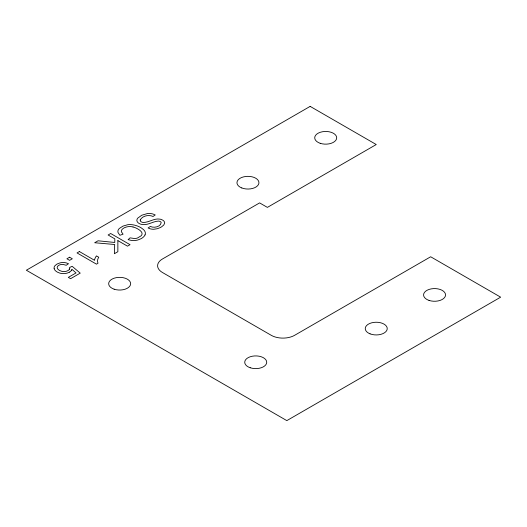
<?xml version="1.0" encoding="UTF-8"?>
<svg xmlns="http://www.w3.org/2000/svg" width="527" height="527" viewBox="0 0 527 527"><rect width="100%" height="100%" fill="white"/><g stroke="black" fill="none" stroke-linecap="round" stroke-linejoin="round"><path stroke-width="0.79" d="M71.54 270.127L71.889 269.31L76.053 272.92L68.326 277.38L70.598 278.691L80.223 273.131L72.153 266.306L69.63 267.433A5.698 3.287 0 0 1 69.518 269.047M69.445 272.123L67.772 272.9A7.977 4.605 0 0 1 64.689 273.533L64.274 273.559A9.143 5.277 0 0 1 62.976 273.572A8.182 4.723 0 0 1 59.709 273.072L57.502 272.176A12.22 7.055 0 0 1 56.534 271.596L55.73 270.983A9.736 5.619 0 0 1 54.136 268.474M133.008 226.985L131.737 226.722A7.378 4.262 0 0 0 128.008 226.682A9.012 5.204 0 0 0 124.036 227.941A10 5.777 0 0 0 123.305 228.382L122.468 229.047A7.431 4.288 0 0 0 121.408 230.885A7.161 4.137 0 0 0 121.467 231.887L123.074 234.179L119.866 235.286L118.015 232.473A10.474 6.047 0 0 1 119.26 228.527L122.982 226.109L127.778 224.713A10.843 6.265 0 0 1 132.323 224.746L133.601 224.943A14.183 8.188 0 0 1 134.457 225.121A19.209 11.093 0 0 1 141.374 227.98L143.456 229.561A14.005 8.083 0 0 1 144.787 231.234L145.03 231.728A11.205 6.469 0 0 1 145.044 234.877M54.143 268.474L54.129 267.294A8.162 4.717 0 0 1 54.768 265.918L56.488 264.416A12.51 7.226 0 0 1 57.542 263.823L60.012 262.914A7.945 4.585 0 0 1 62.673 262.538L63.062 262.532A7.806 4.506 0 0 1 66.422 262.947L68.497 263.711L66.211 265.272L63.161 264.462A4.756 2.747 0 0 0 62.186 264.422A5.079 2.931 0 0 0 59.011 265.206A6.186 3.57 0 0 0 58.431 265.562L58.253 265.7A5.237 3.024 0 0 0 57.278 267.044L57.219 267.38A6.429 3.709 0 0 0 57.219 267.736A6.001 3.465 0 0 0 57.7 268.948L58.965 270.094A10.197 5.889 0 0 0 59.722 270.542L61.843 271.359A5.336 3.083 0 0 0 63.82 271.596A5.296 3.057 0 0 0 66.534 271.194L67.515 270.799A7.628 4.407 0 0 0 67.983 270.549A5.889 3.399 0 0 0 69.544 269.047M71.534 270.127A8.623 4.98 0 0 1 69.459 272.13M133.035 226.953A17.272 9.973 0 0 1 137.995 229.087A16.357 9.44 0 0 1 141.144 231.557A8.168 4.717 0 0 1 141.947 234.436A7.813 4.512 0 0 1 141.032 235.865L137.494 238.006A6.561 3.788 0 0 1 135.07 238.514A5.889 3.399 0 0 1 134.497 238.54L130.037 237.861L128.107 239.66L131.137 240.358A10.092 5.823 0 0 0 137.955 239.956L141.025 238.705A13.854 7.997 0 0 0 145.07 234.877M117.87 240.615L117.857 251.708L114.385 253.711L114.662 244.495L94.669 242.743L98.048 240.793L114.741 242.466L114.82 238.856L108.114 234.983L110.677 233.501L130.037 244.68L127.475 246.155L117.87 240.615M140.182 220.009L140.472 221.129A3.821 2.207 0 0 0 141.111 221.742L142.053 222.21A3.406 1.963 0 0 0 143.14 222.46C148.943 222.598 154.049 218.066 159.971 219.146A6.186 3.57 0 0 1 161.565 219.581L162.975 220.299A6.772 3.913 0 0 1 164.055 221.287L164.529 222.144A6.647 3.841 0 0 1 164.668 223.066L163.792 224.989L161.618 226.814A17.108 9.875 0 0 1 160.056 227.677L157.237 228.738L153.779 229.258A7.174 4.137 0 0 1 152.086 229.173A8.05 4.651 0 0 1 149.971 228.738L148.087 227.96L150.36 226.432C153.844 228.336 161.045 226.808 161.176 222.401A3.327 1.917 0 0 0 160.61 221.788L159.49 221.248A2.984 1.719 0 0 0 158.548 221.07C153.08 221.281 148.245 225.26 142.619 224.542A6.449 3.722 0 0 1 140.735 224.153L139.872 223.83A7.872 4.545 0 0 1 138.7 223.191A7.246 4.183 0 0 1 137.784 222.427L137.172 221.544A7.622 4.4 0 0 1 136.868 220.24L137.092 219.225A10.092 5.823 0 0 1 137.699 218.185L141.737 215.24L147.507 213.527A8.584 4.954 0 0 1 150.05 213.494L151.315 213.646A9.045 5.224 0 0 1 153.1 214.067L155.234 214.963L153.028 216.478C148.805 214.456 142.422 215.734 140.182 220.009M310.153 106.382L26.35 270.232L286.826 420.618L500.65 297.169L430.671 256.768L294.6 335.324A16.495 9.526 0 0 1 271.273 335.324L162.421 272.479A16.495 9.526 0 0 1 162.421 259.014L259.613 202.895L267.387 207.388L376.245 144.536L310.153 106.382M69.604 257.216L66.903 258.777L69.604 260.338L72.311 258.777L69.604 257.216M79.406 251.557L77.028 252.927L96.467 264.152L97.996 263.269L97.495 261.333A20.171 11.647 0 0 1 98.753 257.235L96.441 255.905A22.885 13.215 0 0 0 95.196 258.052A17.78 10.263 0 0 0 94.517 260.298L79.406 251.557M250.226 367.76A10.995 6.35 0 0 0 266.721 362.26A10.995 6.35 0 0 0 250.226 356.759A10.995 6.35 0 0 0 250.226 367.76M114.155 289.198A10.995 6.35 0 0 0 130.65 283.704A10.995 6.35 0 0 0 114.155 278.203A10.995 6.35 0 0 0 114.155 289.198M241.788 187.955A10.995 6.35 0 0 0 258.915 183.152A10.995 6.35 0 0 0 243.145 176.986A10.995 6.35 0 0 0 241.788 187.955M320.205 143.304A10.995 6.35 0 0 0 336.7 137.804A10.995 6.35 0 0 0 320.205 132.31A10.995 6.35 0 0 0 320.205 143.304M370.079 333.848A10.995 6.35 0 0 0 387.213 329.046A10.995 6.35 0 0 0 371.436 322.88A10.995 6.35 0 0 0 370.079 333.848M429.064 300.423A10.995 6.35 0 0 0 445.552 294.922A10.995 6.35 0 0 0 429.064 289.428A10.995 6.35 0 0 0 429.064 300.423"/></g></svg>
